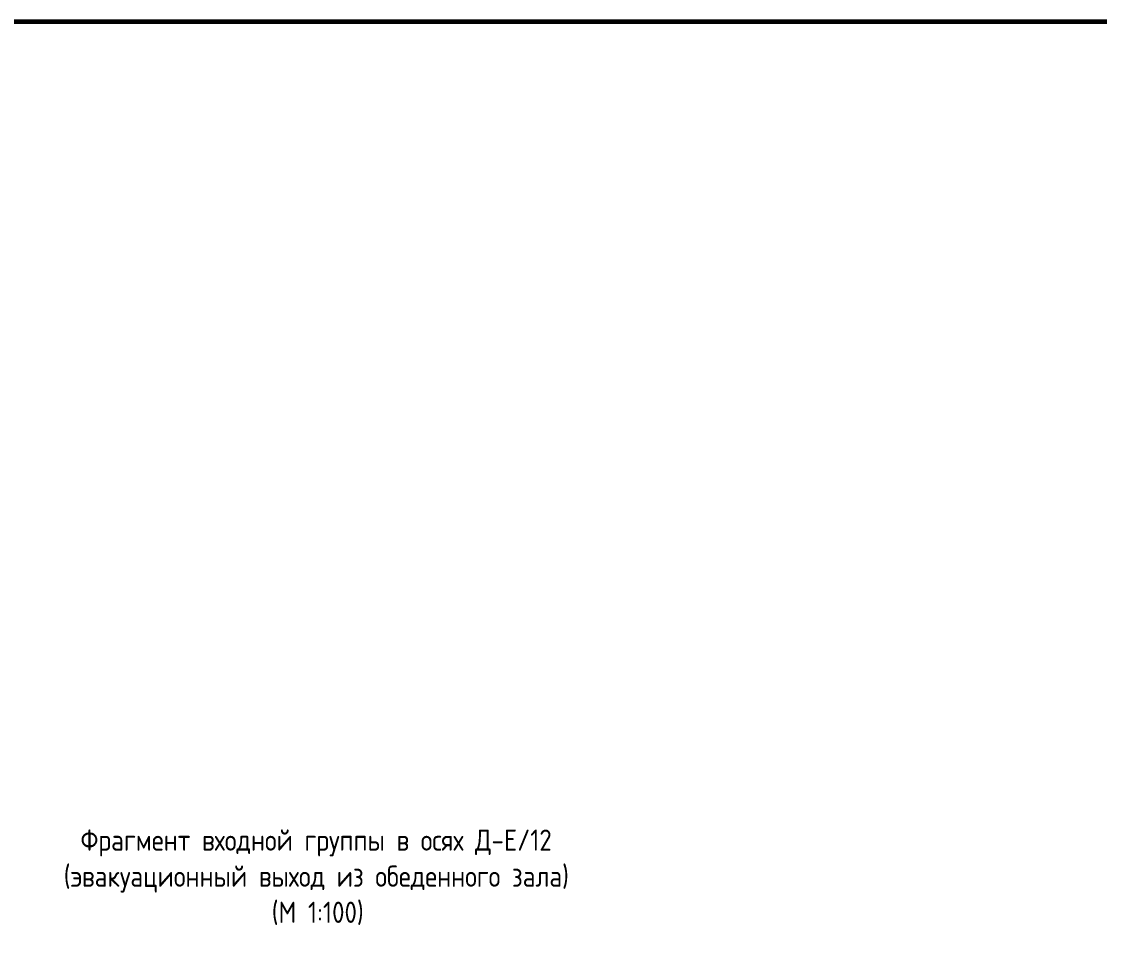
# Model space of a CAD drawing. Header units: millimetres. Extents: x 504091 to 2165846, y 135022 to 442887.
# Drawn here: x 1158647 to 1173918, y 269468 to 282474 of the extents above; entities that cross this region are included whole.
import ezdxf

# ---------------------------------------------------------------- set-up
doc = ezdxf.new("R2010")
doc.units = ezdxf.units.MM
doc.layers.add('Аннотация', color=7, linetype='Continuous', lineweight=9)
doc.layers.add('Размеры КР', color=164, linetype='Continuous', lineweight=9)
doc.styles.add('GOST Common_6', font='GOST_Common.ttf', dxfattribs={"width": 0.9, "height": 200})

msp = doc.modelspace()

# ---------------------------------------------------------------- linework, layer by layer
at = {"layer": 'Размеры КР', "lineweight": 60}
msp.add_lwpolyline([(1132364.5466, 282473.5457), (1254224.2591, 282473.5457), (1254224.2591, 202751.1477), (1132364.5466, 202751.1477)], close=True, dxfattribs=at)

# ---------------------------------------------------------------- texts
at = {"layer": 'Аннотация', "lineweight": 9, "insert": (1158825.2315, 271025.8884), "char_height": 300, "attachment_point": 1, "line_spacing_factor": 1.022766, "style": 'GOST Common_6'}
msp.add_mtext_dynamic_manual_height_columns('\\pi656.30078;Фрагмент входной группы в осях Д-Е/12 \\P\\pi419.02805;(эвакуационный выход из обеденного зала)\\P\\pi3365.70987;(М 1:100)', width=7957.874287, gutter_width=2500, heights=[5988.9934], dxfattribs=at)

doc.saveas('drawing.dxf')
